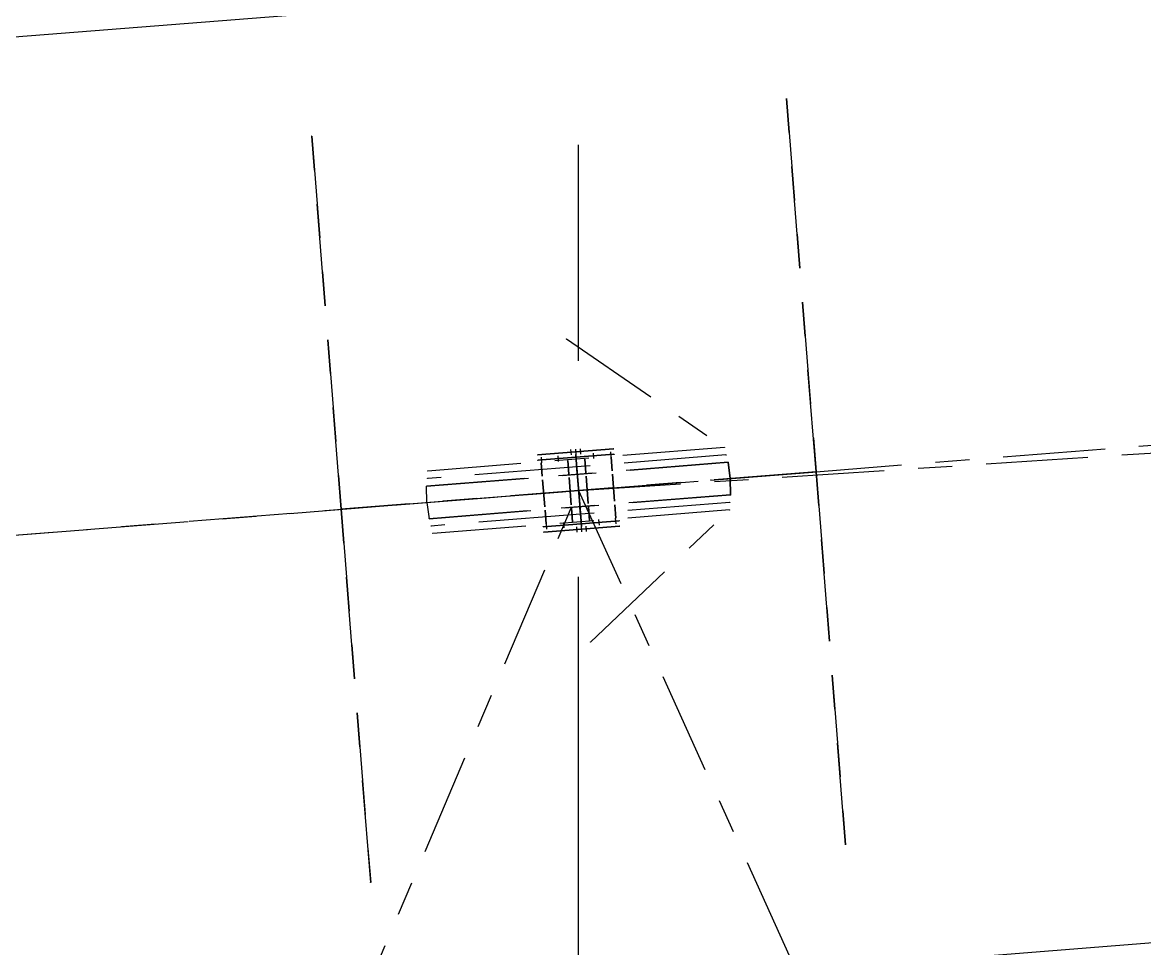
# Model space of a CAD drawing. Header units: millimetres. Extents: x 2368 to 8313, y 7493 to 11698.
# Drawn here: x 4708.24 to 4741.22, y 11436.34 to 11463.56 of the extents above; entities that cross this region are included whole.
import ezdxf

# ---------------------------------------------------------------- set-up
doc = ezdxf.new("R2010")
doc.units = ezdxf.units.MM
for name, pattern in [('CENTER', [50.8, 31.75, -6.35, 6.35, -6.35]), ('XKITLINE00', [0]), ('XKITLINE02', [4, 2, -2]), ('XKITLINE03', [6, 3, -1, 1, -1])]:
    doc.linetypes.add(name, pattern=pattern)

msp = doc.modelspace()

# ---------------------------------------------------------------- linework, layer by layer
at = {"color": 6, "linetype": 'CENTER'}
msp.add_line((4724.5882, 10907.5139), (4724.5882, 11495.735), dxfattribs=at)
at = {"color": 8, "linetype": 'XKITLINE00'}
for p, q in [((4842.2996, 11473.7382), (4507.9207, 11447.3057)), ((4843.1811, 11444.5435), (4511.6372, 11418.3351))]:
    msp.add_line(p, q, dxfattribs=at)
at = {"color": 8, "linetype": 'XKITLINE03'}
for p, q in [((4730.6995, 11461.3187), (4730.6995, 11461.3187)), ((4730.6995, 11461.3187), (4731.5663, 11450.3529)), ((4731.5664, 11450.3526), (4730.6995, 11461.3183)), ((4730.6995, 11461.3183), (4730.6995, 11461.3183)), ((4730.6995, 11461.3183), (4731.5664, 11450.3526)), ((4724.5881, 11449.8009), (4888.5882, 11460.5251)), ((4716.743, 11460.2155), (4716.743, 11460.2154)), ((4716.743, 11460.2154), (4717.6099, 11449.2496)), ((4717.6099, 11449.2493), (4716.7431, 11460.2151)), ((4716.7431, 11460.2151), (4716.7431, 11460.2151)), ((4716.7431, 11460.2151), (4717.6099, 11449.2493)), ((4509.7789, 11432.8204), (4842.7402, 11459.1408)), ((4509.779, 11432.8204), (4842.7403, 11459.1408)), ((4724.2358, 11454.2573), (4728.8761, 11451.0631)), ((4724.2359, 11454.2571), (4728.8762, 11451.0628)), ((4728.8761, 11451.0631), (4720.155, 11450.3737)), ((4728.8762, 11451.0628), (4720.155, 11450.3734)), ((4725.6148, 11451.026), (4723.3817, 11450.8494)), ((4723.3817, 11450.8494), (4725.6148, 11451.026)), ((4728.9804, 11450.6297), (4720.12, 11449.9293)), ((4720.1201, 11449.9295), (4728.9804, 11450.6299)), ((4723.3817, 11450.8494), (4723.3817, 11450.8494)), ((4725.6274, 11450.8665), (4723.3943, 11450.6899)), ((4723.3943, 11450.6899), (4725.6274, 11450.8665)), ((4723.3943, 11450.6899), (4723.3943, 11450.6899)), ((4725.6274, 11450.8662), (4723.3944, 11450.6897)), ((4723.3944, 11450.6897), (4725.6274, 11450.8662)), ((4723.3944, 11450.6897), (4723.3944, 11450.6897)), ((4724.659, 11448.904), (4724.5172, 11450.6984)), ((4724.5172, 11450.6982), (4724.6591, 11448.9038)), ((4728.9192, 11450.8458), (4724.5329, 11450.4991)), ((4728.9193, 11450.8455), (4724.533, 11450.4988)), ((4728.9193, 11450.8457), (4728.9192, 11450.8458)), ((4728.9193, 11450.8456), (4728.9193, 11450.8455)), ((4728.9804, 11450.6299), (4729.0442, 11450.1535)), ((4729.0442, 11450.1532), (4728.9804, 11450.6297)), ((4731.5663, 11450.3529), (4717.6099, 11449.2497)), ((4731.5664, 11450.3526), (4717.6099, 11449.2493)), ((4724.5329, 11450.4991), (4720.1466, 11450.1523)), ((4724.533, 11450.4988), (4720.1467, 11450.1521)), ((4728.4791, 11450.1088), (4731.5663, 11450.3529)), ((4728.4791, 11450.1086), (4731.5664, 11450.3526)), ((4731.5663, 11450.3529), (4732.4332, 11439.3871)), ((4732.4332, 11439.3871), (4731.5663, 11450.3529)), ((4732.4332, 11439.3868), (4731.5664, 11450.3526)), ((4720.132, 11449.449), (4720.1201, 11449.9295)), ((4720.1466, 11450.1523), (4720.1466, 11450.1523)), ((4720.1467, 11450.1521), (4720.1466, 11450.1521)), ((4724.5881, 11449.8012), (4728.4791, 11450.1088)), ((4724.5881, 11449.801), (4728.4791, 11450.1086)), ((4729.0442, 11450.1535), (4729.056, 11449.6729)), ((4729.056, 11449.6727), (4729.0442, 11450.1532)), ((4560.5882, 11436.8368), (4724.5881, 11449.8009)), ((4642.5881, 11256.9779), (4724.5881, 11449.801)), ((4642.5882, 11256.9779), (4724.5882, 11449.801)), ((4729.056, 11449.6729), (4720.1956, 11448.9725)), ((4720.1958, 11448.9723), (4729.056, 11449.6727)), ((4720.6971, 11449.4937), (4724.5881, 11449.8012)), ((4720.6971, 11449.4934), (4724.5881, 11449.801)), ((4724.5881, 11449.8014), (4724.5882, 11449.8009)), ((4724.5881, 11449.801), (4806.5881, 11268.8221)), ((4724.5882, 11449.801), (4806.5881, 11268.8221)), ((4717.6099, 11449.2496), (4720.6971, 11449.4937)), ((4717.6099, 11449.2493), (4720.6971, 11449.4934)), ((4718.4767, 11438.2839), (4717.6099, 11449.2497)), ((4717.6099, 11449.2497), (4717.6099, 11449.2496)), ((4717.6099, 11449.2496), (4718.4767, 11438.2839)), ((4717.6099, 11449.2493), (4717.6099, 11449.2493)), ((4718.4768, 11438.2835), (4717.6099, 11449.2493)), ((4720.132, 11449.4487), (4720.1958, 11448.9723)), ((4729.0296, 11449.4502), (4724.6433, 11449.1034)), ((4729.0296, 11449.4499), (4724.6433, 11449.1031)), ((4729.0296, 11449.4501), (4729.0296, 11449.4502)), ((4729.0296, 11449.4499), (4729.0296, 11449.4499)), ((4724.6433, 11449.1034), (4720.2569, 11448.7567)), ((4724.6433, 11449.1031), (4720.257, 11448.7564)), ((4729.0211, 11449.2288), (4720.3, 11448.5394)), ((4729.0212, 11449.2286), (4720.3, 11448.5392)), ((4725.7818, 11448.9126), (4723.5488, 11448.736)), ((4723.5488, 11448.736), (4725.7818, 11448.9125)), ((4725.7819, 11448.9123), (4723.5488, 11448.7358)), ((4723.5488, 11448.7358), (4725.7819, 11448.9123)), ((4724.9403, 11445.3451), (4729.0211, 11449.2288)), ((4724.9404, 11445.3449), (4729.0212, 11449.2286)), ((4720.2569, 11448.7567), (4720.2569, 11448.7566)), ((4720.257, 11448.7564), (4720.257, 11448.7565)), ((4723.5488, 11448.736), (4723.5488, 11448.736)), ((4723.5488, 11448.7358), (4723.5488, 11448.7358)), ((4725.7945, 11448.7528), (4723.5615, 11448.5762)), ((4723.5615, 11448.5763), (4725.7945, 11448.7528)), ((4723.5615, 11448.5762), (4723.5615, 11448.5763)), ((4732.4332, 11439.3871), (4732.4332, 11439.3871)), ((4732.4332, 11439.3867), (4732.4332, 11439.3868)), ((4718.4767, 11438.2839), (4718.4767, 11438.2839)), ((4718.4768, 11438.2835), (4718.4768, 11438.2835))]:
    msp.add_line(p, q, dxfattribs=at)
at = {"color": 3, "linetype": 'XKITLINE02'}
for p, q in [((4724.3524, 11451.0064), (4724.365, 11450.8469)), ((4724.492, 11451.0174), (4724.5046, 11450.8579)), ((4724.6315, 11451.0285), (4724.6441, 11450.869)), ((4725.0356, 11450.7391), (4725.023, 11450.8986)), ((4725.5214, 11450.9383), (4725.534, 11450.7788)), ((4723.4877, 11450.7776), (4723.5003, 11450.6181)), ((4723.4904, 11450.6173), (4723.5219, 11450.2185)), ((4723.5219, 11450.2183), (4723.4904, 11450.617)), ((4723.9988, 11450.6572), (4723.9862, 11450.8167)), ((4724.2679, 11450.6788), (4724.2995, 11450.28)), ((4724.2995, 11450.2797), (4724.268, 11450.6785)), ((4724.5046, 11450.8579), (4724.5172, 11450.6984)), ((4724.5172, 11450.6982), (4724.5046, 11450.8577)), ((4724.5172, 11450.6985), (4724.659, 11448.9041)), ((4724.5172, 11450.6984), (4724.5487, 11450.2997)), ((4724.5487, 11450.2994), (4724.5172, 11450.6982)), ((4724.6591, 11448.9038), (4724.5172, 11450.6982)), ((4724.7664, 11450.7182), (4724.7979, 11450.3194)), ((4724.798, 11450.3191), (4724.7664, 11450.7179)), ((4725.544, 11450.7796), (4725.5755, 11450.3809)), ((4725.5755, 11450.3806), (4725.544, 11450.7793)), ((4725.5834, 11450.2812), (4725.6464, 11449.4837)), ((4725.6465, 11449.4834), (4725.5834, 11450.2809)), ((4723.5298, 11450.1188), (4723.5928, 11449.3213)), ((4723.5929, 11449.321), (4723.5298, 11450.1186)), ((4724.3073, 11450.1803), (4724.3704, 11449.3828)), ((4724.3704, 11449.3825), (4724.3074, 11450.18)), ((4724.5566, 11450.2), (4724.6196, 11449.4025)), ((4724.6197, 11449.4022), (4724.5566, 11450.1997)), ((4724.8058, 11450.2197), (4724.8688, 11449.4222)), ((4724.8689, 11449.4219), (4724.8058, 11450.2194)), ((4724.3783, 11449.2831), (4724.4098, 11448.8844)), ((4724.4098, 11448.8841), (4724.3783, 11449.2828)), ((4724.6275, 11449.3028), (4724.659, 11448.904)), ((4724.6591, 11448.9038), (4724.6275, 11449.3025)), ((4724.8767, 11449.3225), (4724.9082, 11448.9238)), ((4724.9083, 11448.9235), (4724.8768, 11449.3222)), ((4725.6543, 11449.384), (4725.6858, 11448.9852)), ((4725.6859, 11448.9849), (4725.6543, 11449.3837)), ((4723.6007, 11449.2216), (4723.6322, 11448.8229)), ((4723.6323, 11448.8226), (4723.6007, 11449.2214)), ((4725.1774, 11448.945), (4725.19, 11448.7855)), ((4725.6885, 11448.8246), (4725.6759, 11448.9841)), ((4723.6548, 11448.6639), (4723.6422, 11448.8234)), ((4724.1406, 11448.8631), (4724.1532, 11448.7036)), ((4724.5447, 11448.5737), (4724.5321, 11448.7332)), ((4724.659, 11448.904), (4724.6716, 11448.7445)), ((4724.6717, 11448.7443), (4724.6591, 11448.9038)), ((4724.6843, 11448.5848), (4724.6717, 11448.7443)), ((4724.8238, 11448.5958), (4724.8112, 11448.7553))]:
    msp.add_line(p, q, dxfattribs=at)
at = {"color": 8, "linetype": 'XKITLINE00'}
for centre in [(4730.6995, 11461.3187), (4730.6995, 11461.3187), (4730.6995, 11461.3183), (4730.6995, 11461.3183), (4730.6995, 11461.3183), (4716.743, 11460.2155), (4716.743, 11460.2154), (4716.7431, 11460.2151), (4716.7431, 11460.2151), (4716.7431, 11460.2151), (4724.2358, 11454.2573), (4724.2359, 11454.2571), (4725.6148, 11451.026), (4725.6148, 11451.026), (4728.8761, 11451.0631), (4728.8761, 11451.0631), (4728.8762, 11451.0628), (4728.8762, 11451.0628), (4723.3817, 11450.8494), (4723.3817, 11450.8494), (4723.3817, 11450.8494), (4723.3943, 11450.6899), (4723.3943, 11450.6899), (4723.3943, 11450.6899), (4723.3944, 11450.6897), (4723.3944, 11450.6897), (4723.3944, 11450.6897), (4724.5172, 11450.6984), (4724.5172, 11450.6982), (4725.6274, 11450.8665), (4725.6274, 11450.8665), (4725.6274, 11450.8662), (4725.6274, 11450.8662), (4728.9192, 11450.8458), (4728.9193, 11450.8457), (4728.9193, 11450.8456), (4728.9193, 11450.8455), (4728.9804, 11450.6299), (4728.9804, 11450.6299), (4728.9804, 11450.6297), (4728.9804, 11450.6297), (4720.155, 11450.3737), (4720.155, 11450.3734), (4724.5329, 11450.4991), (4724.5329, 11450.4991), (4724.533, 11450.4988), (4724.533, 11450.4988), (4731.5663, 11450.3529), (4731.5663, 11450.3529), (4731.5663, 11450.3529), (4731.5663, 11450.3529), (4731.5663, 11450.3529), (4731.5664, 11450.3526), (4731.5664, 11450.3526), (4731.5664, 11450.3526), (4731.5664, 11450.3526), (4731.5664, 11450.3526), (4720.12, 11449.9293), (4720.1201, 11449.9295), (4720.1201, 11449.9295), (4720.1466, 11450.1523), (4720.1466, 11450.1523), (4720.1467, 11450.1521), (4720.1467, 11450.1521), (4728.4791, 11450.1088), (4728.4791, 11450.1088), (4728.4791, 11450.1086), (4728.4791, 11450.1086), (4729.0442, 11450.1535), (4729.0442, 11450.1535), (4729.0442, 11450.1532), (4729.0442, 11450.1532), (4724.5881, 11449.8014), (4724.5881, 11449.8012), (4724.5881, 11449.8012), (4724.5881, 11449.801), (4724.5881, 11449.801), (4724.5881, 11449.801), (4724.5881, 11449.801), (4724.5881, 11449.8009), (4724.5881, 11449.8009), (4724.5882, 11449.801), (4724.5882, 11449.801), (4729.056, 11449.6729), (4729.056, 11449.6729), (4729.056, 11449.6727), (4729.056, 11449.6727), (4717.6099, 11449.2497), (4717.6099, 11449.2497), (4717.6099, 11449.2497), (4717.6099, 11449.2496), (4717.6099, 11449.2496), (4717.6099, 11449.2496), (4717.6099, 11449.2493), (4717.6099, 11449.2493), (4717.6099, 11449.2493), (4717.6099, 11449.2493), (4717.6099, 11449.2493), (4717.6099, 11449.2493), (4720.132, 11449.449), (4720.132, 11449.4487), (4720.6971, 11449.4937), (4720.6971, 11449.4937), (4720.6971, 11449.4934), (4720.6971, 11449.4934), (4729.0296, 11449.4502), (4729.0296, 11449.4501), (4729.0296, 11449.4499), (4729.0296, 11449.4499), (4720.1956, 11448.9725), (4720.1958, 11448.9723), (4720.1958, 11448.9723), (4724.6433, 11449.1034), (4724.6433, 11449.1034), (4724.6433, 11449.1031), (4724.6433, 11449.1031), (4725.7818, 11448.9126), (4725.7818, 11448.9125), (4725.7819, 11448.9123), (4725.7819, 11448.9123), (4729.0211, 11449.2288), (4729.0211, 11449.2288), (4729.0212, 11449.2286), (4729.0212, 11449.2286), (4720.2569, 11448.7567), (4720.2569, 11448.7567), (4720.257, 11448.7564), (4720.257, 11448.7564), (4723.5488, 11448.736), (4723.5488, 11448.736), (4723.5488, 11448.736), (4723.5488, 11448.7358), (4723.5488, 11448.7358), (4723.5488, 11448.7358), (4724.659, 11448.904), (4724.6591, 11448.9038), (4725.7945, 11448.7528), (4725.7945, 11448.7528), (4720.3, 11448.5394), (4720.3, 11448.5392), (4723.5615, 11448.5763), (4723.5615, 11448.5762), (4723.5615, 11448.5762), (4724.9403, 11445.3451), (4724.9404, 11445.3449), (4732.4332, 11439.3871), (4732.4332, 11439.3871), (4732.4332, 11439.3871), (4732.4332, 11439.3868), (4732.4332, 11439.3867), (4718.4767, 11438.2839), (4718.4767, 11438.2839), (4718.4767, 11438.2839), (4718.4768, 11438.2835), (4718.4768, 11438.2835)]:
    msp.add_circle(centre, 0.004, dxfattribs=at)

doc.saveas('drawing.dxf')
